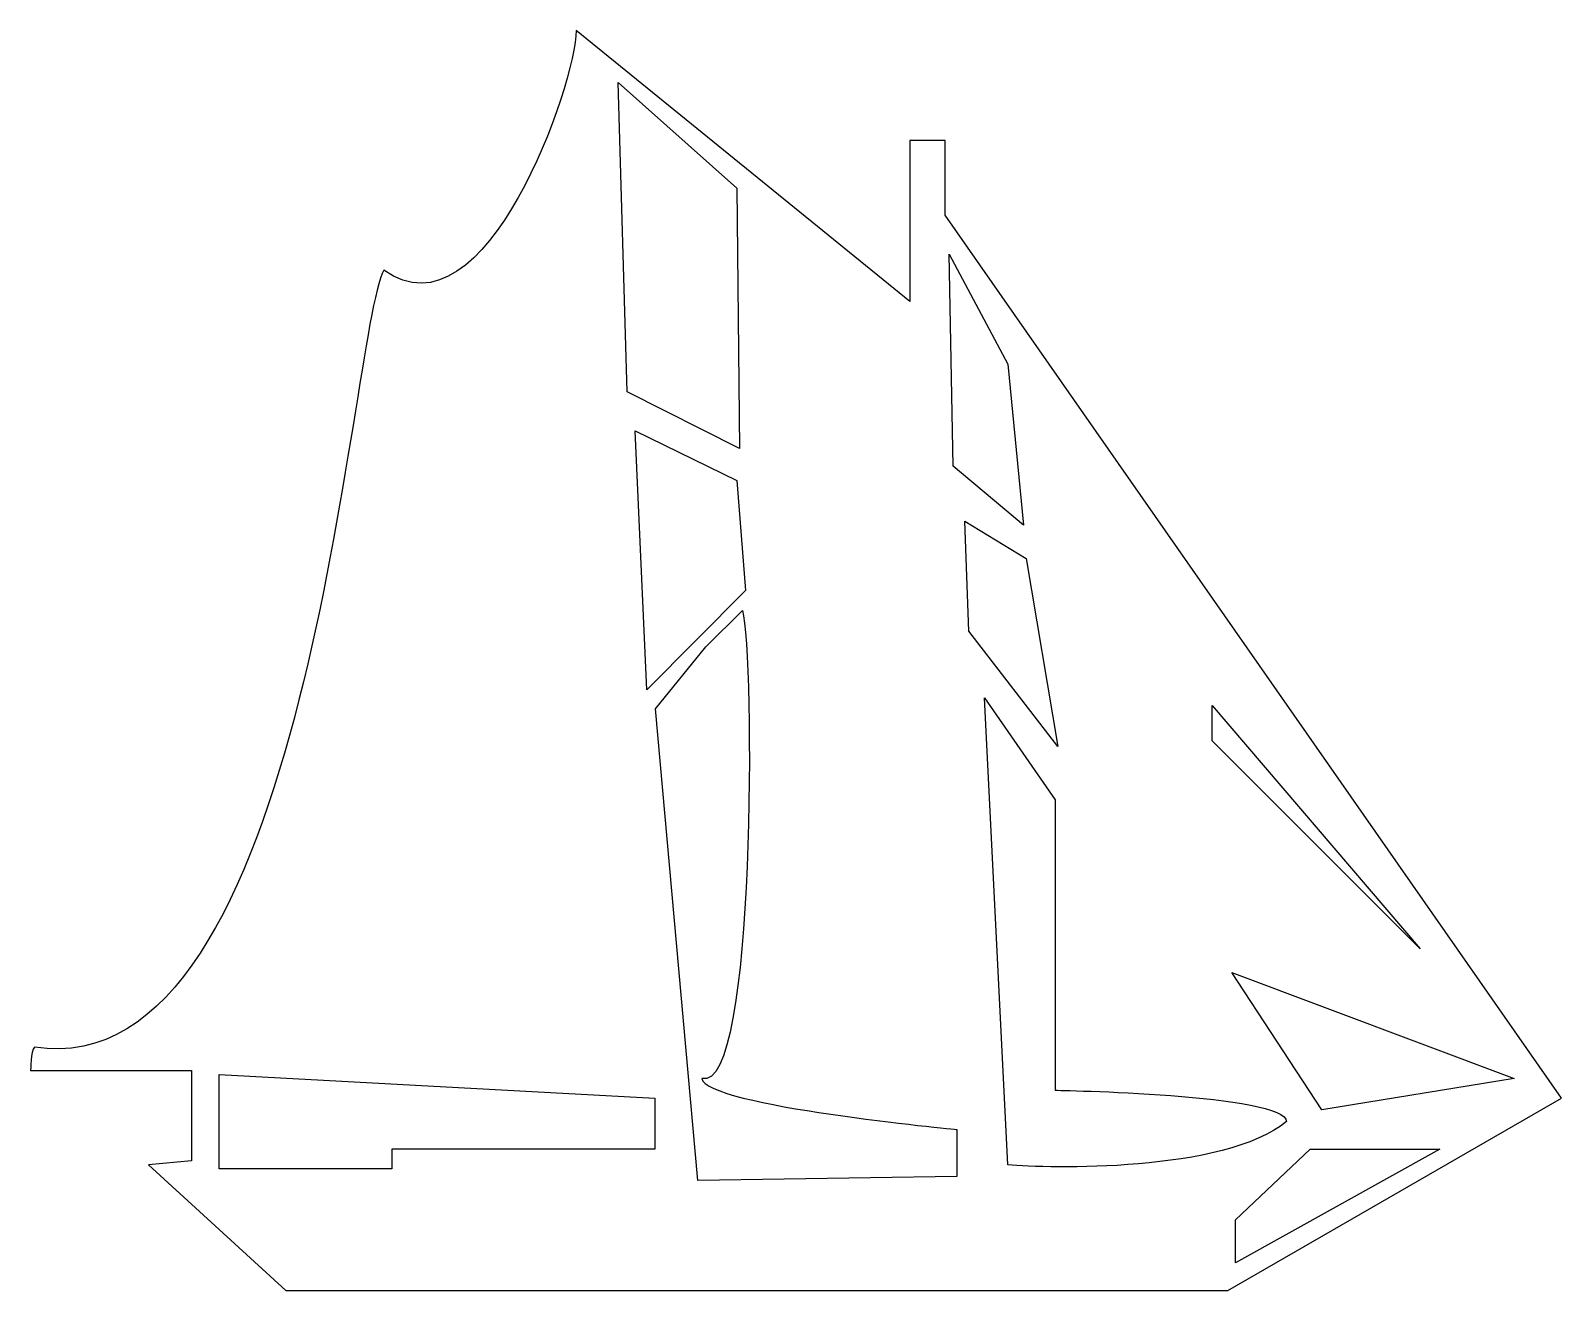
# Model space of a CAD drawing. Header units: centimetres. Extents: x -10.9 to 10.9, y -9 to 9.
import ezdxf

# ---------------------------------------------------------------- set-up
doc = ezdxf.new("R2010")
doc.units = ezdxf.units.CM
doc.header["$MEASUREMENT"] = 0
doc.layers.add('Camada 1', color=7, linetype='Continuous')

msp = doc.modelspace()

# ---------------------------------------------------------------- linework, layer by layer
at = {"layer": 'Camada 1'}
for points, knots in [([(-8.62976, -7.14478), (-8.62976, -7.14478), (-8.62976, -5.85592), (-8.62976, -5.85592), (-8.62976, -5.85592), (-8.62976, -5.85592), (-10.92729, -5.85592), (-10.92729, -5.85592), (-10.92729, -5.85592), (-10.92729, -5.85592), (-10.92729, -5.57573), (-10.87125, -5.51969), (-10.87125, -5.51969), (-6.94862, -6.13608), (-6.38826, 4.62309), (-5.88394, 5.57572), (-5.88394, 5.57572), (-4.42696, 4.51101), (-3.13809, 8.26553), (-3.13809, 8.99401), (-3.13809, 8.99401), (-3.13809, 8.99401), (1.6251, 5.12744), (1.6251, 5.12744), (1.6251, 5.12744), (1.6251, 5.12744), (1.6251, 7.42495), (1.6251, 7.42495), (1.6251, 7.42495), (1.6251, 7.42495), (2.12942, 7.42495), (2.12942, 7.42495), (2.12942, 7.42495), (2.12942, 7.42495), (2.12942, 6.36024), (2.12942, 6.36024), (2.12942, 6.36024), (2.12942, 6.36024), (10.92729, -6.24816), (10.92729, -6.24816), (10.92729, -6.24816), (10.92729, -6.24816), (6.16413, -8.99401), (6.16413, -8.99401), (6.16413, -8.99401), (6.16413, -8.99401), (-7.28485, -8.99401), (-7.28485, -8.99401), (-7.28485, -8.99401), (-7.28485, -8.99401), (-9.24615, -7.2008), (-9.24615, -7.2008), (-9.24615, -7.2008), (-9.24615, -7.2008), (-8.62976, -7.14478), (-8.62976, -7.14478)], [0, 0, 0, 0, 0.06666667, 0.06666667, 0.06666667, 0.06666667, 0.13333333, 0.13333333, 0.13333333, 0.13333333, 0.2, 0.2, 0.2, 0.2, 0.26666667, 0.26666667, 0.26666667, 0.26666667, 0.33333333, 0.33333333, 0.33333333, 0.33333333, 0.4, 0.4, 0.4, 0.4, 0.46666667, 0.46666667, 0.46666667, 0.46666667, 0.53333333, 0.53333333, 0.53333333, 0.53333333, 0.6, 0.6, 0.6, 0.6, 0.66666667, 0.66666667, 0.66666667, 0.66666667, 0.73333333, 0.73333333, 0.73333333, 0.73333333, 0.8, 0.8, 0.8, 0.8, 0.86666667, 0.86666667, 0.86666667, 0.86666667, 1, 1, 1, 1]), ([(-2.54074, 8.25227), (-2.54074, 8.25227), (-2.40959, 3.83857), (-2.40959, 3.83857), (-2.40959, 3.83857), (-2.40959, 3.83857), (-0.80558, 3.02617), (-0.80558, 3.02617), (-0.80558, 3.02617), (-0.80558, 3.02617), (-0.84688, 6.74433), (-0.84688, 6.74433), (-0.84688, 6.74433), (-0.84688, 6.74433), (-2.54074, 8.25227), (-2.54074, 8.25227)], [0, 0, 0, 0, 0.2, 0.2, 0.2, 0.2, 0.4, 0.4, 0.4, 0.4, 0.6, 0.6, 0.6, 0.6, 1, 1, 1, 1]), ([(2.18546, 5.79988), (2.18546, 5.79988), (2.2415, 2.77387), (2.2415, 2.77387), (2.2415, 2.77387), (2.2415, 2.77387), (3.25017, 1.93332), (3.25017, 1.93332), (3.25017, 1.93332), (3.25017, 1.93332), (3.02601, 4.23086), (3.02601, 4.23086), (3.02601, 4.23086), (3.02601, 4.23086), (2.18546, 5.79988), (2.18546, 5.79988)], [0, 0, 0, 0, 0.2, 0.2, 0.2, 0.2, 0.4, 0.4, 0.4, 0.4, 0.6, 0.6, 0.6, 0.6, 1, 1, 1, 1]), ([(-2.29754, 3.27819), (-2.29754, 3.27819), (-2.12942, -0.42026), (-2.12942, -0.42026), (-2.12942, -0.42026), (-2.12942, -0.42026), (-0.72297, 1.00185), (-0.72297, 1.00185), (-0.72297, 1.00185), (-0.72297, 1.00185), (-0.8469, 2.57173), (-0.8469, 2.57173), (-0.8469, 2.57173), (-0.8469, 2.57173), (-2.29754, 3.27819), (-2.29754, 3.27819)], [0, 0, 0, 0, 0.2, 0.2, 0.2, 0.2, 0.4, 0.4, 0.4, 0.4, 0.6, 0.6, 0.6, 0.6, 1, 1, 1, 1]), ([(2.40961, 1.98932), (2.40961, 1.98932), (2.46562, 0.42029), (2.46562, 0.42029), (2.46562, 0.42029), (2.46562, 0.42029), (3.7388, -1.22907), (3.7388, -1.22907), (3.7388, -1.22907), (3.7388, -1.22907), (3.28438, 1.45629), (3.28438, 1.45629), (3.28438, 1.45629), (3.28438, 1.45629), (2.40961, 1.98932), (2.40961, 1.98932)], [0, 0, 0, 0, 0.2, 0.2, 0.2, 0.2, 0.4, 0.4, 0.4, 0.4, 0.6, 0.6, 0.6, 0.6, 1, 1, 1, 1]), ([(2.29754, -7.36891), (2.29754, -7.36891), (2.29754, -6.69644), (2.29754, -6.69644), (2.29754, -6.69644), (2.29754, -6.69644), (-1.28886, -6.36023), (-1.3449, -5.96796), (-1.3449, -5.96796), (-0.56038, -6.19212), (-0.59618, 0.09626), (-0.7643, 0.71266), (-0.7643, 0.71266), (-0.7643, 0.71266), (-1.28886, 0.19614), (-1.28886, 0.19614), (-1.28886, 0.19614), (-1.28886, 0.19614), (-2.00368, -0.69199), (-2.00368, -0.69199), (-2.00368, -0.69199), (-2.00368, -0.69199), (-1.40093, -7.42497), (-1.40093, -7.42497), (-1.40093, -7.42497), (-1.40093, -7.42497), (2.29754, -7.36891), (2.29754, -7.36891)], [0, 0, 0, 0, 0.125, 0.125, 0.125, 0.125, 0.25, 0.25, 0.25, 0.25, 0.375, 0.375, 0.375, 0.375, 0.5, 0.5, 0.5, 0.5, 0.625, 0.625, 0.625, 0.625, 0.75, 0.75, 0.75, 0.75, 1, 1, 1, 1]), ([(2.68981, -0.53234), (2.68981, -0.53234), (3.02602, -7.20079), (3.02602, -7.20079), (3.02602, -7.20079), (3.58641, -7.25683), (6.10807, -7.31287), (7.00467, -6.58439), (7.00467, -6.58439), (7.00467, -6.19212), (3.69846, -6.13608), (3.69846, -6.13608), (3.69846, -6.13608), (3.69846, -6.13608), (3.69845, -1.9893), (3.69845, -1.9893), (3.69845, -1.9893), (3.69845, -1.9893), (2.68981, -0.53234), (2.68981, -0.53234)], [0, 0, 0, 0, 0.16666667, 0.16666667, 0.16666667, 0.16666667, 0.33333333, 0.33333333, 0.33333333, 0.33333333, 0.5, 0.5, 0.5, 0.5, 0.66666667, 0.66666667, 0.66666667, 0.66666667, 1, 1, 1, 1]), ([(8.90995, -4.11877), (8.90995, -4.11877), (5.93995, -0.64442), (5.93995, -0.64442), (5.93995, -0.64442), (5.93995, -0.64442), (5.93995, -1.14877), (5.93995, -1.14877), (5.93995, -1.14877), (5.93995, -1.14877), (8.90995, -4.11877), (8.90995, -4.11877)], [0, 0, 0, 0, 0.25, 0.25, 0.25, 0.25, 0.5, 0.5, 0.5, 0.5, 1, 1, 1, 1]), ([(6.22014, -4.45497), (6.22014, -4.45497), (7.509, -6.41627), (7.509, -6.41627), (7.509, -6.41627), (7.509, -6.41627), (10.25485, -5.96799), (10.25485, -5.96799), (10.25485, -5.96799), (10.25485, -5.96799), (6.22014, -4.45497), (6.22014, -4.45497)], [0, 0, 0, 0, 0.25, 0.25, 0.25, 0.25, 0.5, 0.5, 0.5, 0.5, 1, 1, 1, 1]), ([(-8.23748, -5.91193), (-8.23748, -5.91193), (-8.23748, -7.25683), (-8.23748, -7.25683), (-8.23748, -7.25683), (-8.23748, -7.25683), (-5.77183, -7.25683), (-5.77183, -7.25683), (-5.77183, -7.25683), (-5.77183, -7.25683), (-5.77183, -6.97664), (-5.77183, -6.97664), (-5.77183, -6.97664), (-5.77183, -6.97664), (-2.01734, -6.97664), (-2.01734, -6.97664), (-2.01734, -6.97664), (-2.01734, -6.97664), (-2.01734, -6.24816), (-2.01734, -6.24816), (-2.01734, -6.24816), (-2.01734, -6.24816), (-8.23748, -5.91193), (-8.23748, -5.91193)], [0, 0, 0, 0, 0.14285714, 0.14285714, 0.14285714, 0.14285714, 0.28571429, 0.28571429, 0.28571429, 0.28571429, 0.42857143, 0.42857143, 0.42857143, 0.42857143, 0.57142857, 0.57142857, 0.57142857, 0.57142857, 0.71428571, 0.71428571, 0.71428571, 0.71428571, 1, 1, 1, 1]), ([(9.19014, -6.97664), (9.19014, -6.97664), (7.34089, -6.97664), (7.34089, -6.97664), (7.34089, -6.97664), (7.34089, -6.97664), (6.27618, -7.98531), (6.27618, -7.98531), (6.27618, -7.98531), (6.27618, -7.98531), (6.27618, -8.60174), (6.27618, -8.60174), (6.27618, -8.60174), (6.27618, -8.60174), (9.19014, -6.97664), (9.19014, -6.97664)], [0, 0, 0, 0, 0.2, 0.2, 0.2, 0.2, 0.4, 0.4, 0.4, 0.4, 0.6, 0.6, 0.6, 0.6, 1, 1, 1, 1])]:
    msp.add_open_spline(points, degree=3, knots=knots, dxfattribs=at)

doc.saveas('drawing.dxf')
